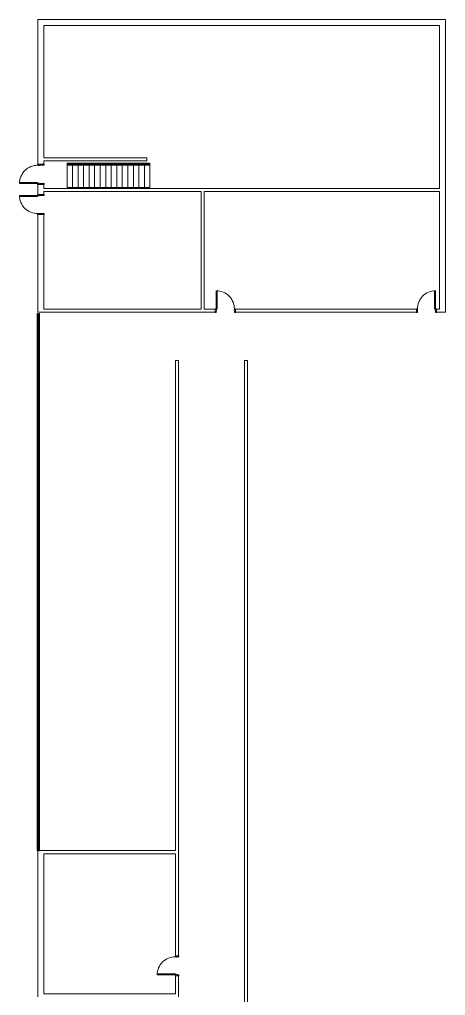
# Model space of a CAD drawing. Header units: inches. Extents: x 436 to 1284, y -1573 to 2891.
# Drawn here: x 436 to 1284, y 950 to 2891 of the extents above; entities that cross this region are included whole.
import ezdxf

# ---------------------------------------------------------------- set-up
doc = ezdxf.new("R2010")
doc.units = ezdxf.units.IN
doc.header["$MEASUREMENT"] = 0
for name, color, linetype, lineweight in [('A-DOOR', 31, 'Continuous', 9), ('A-DOOR-FRAM', 31, 'Continuous', 9), ('A-FLOR-HRAL', 11, 'Continuous', 9), ('A-WALL', 113, 'Continuous', 9), ('S-STRS', 31, 'Continuous', 9)]:
    doc.layers.add(name, color=color, linetype=linetype, lineweight=lineweight)

# ---------------------------------------------------------------- blocks, each defined once
blk = doc.blocks.new('Door-Single_CE_ - HM Door-2_ HM Frame-5141869-LEVEL 1 Map Export')
at = {"layer": 'A-DOOR'}
for p, q in [((16.25, -39.5), (16.25, -3.5)), ((16.25, -3.5), (18, -3.5)), ((16.25, -39.5), (16.25, -3.5)), ((18, -3.5), (16.25, -3.5)), ((18, -3.5), (18, -39.5)), ((18, -3.5), (18, -39.5)), ((18, -39.5), (16.25, -39.5)), ((18, -39.5), (16.25, -39.5))]:
    blk.add_line(p, q, dxfattribs=at)
blk.add_arc((18, -3.5), 36, 179.5, 270, dxfattribs=at)
blk.add_arc((18, -3.5), 36, 179.5, 270, dxfattribs=at)
blk.add_arc((18, -3.5), 36, 179.5, 270, dxfattribs=at)
blk.add_arc((18, -3.5), 36, 179.5, 270, dxfattribs=at)
at = {"layer": 'A-DOOR-FRAM'}
for p, q in [((-20, 3.5), (-18, 3.5)), ((-20, -3.5), (-20, 3.5)), ((-18, 3.5), (-18, 0.25)), ((-18, 0.25), (-17.5, 0.25)), ((-17.5, 0.25), (-17.5, -1.75)), ((17.5, 0.25), (18, 0.25)), ((17.5, -1.75), (17.5, 0.25)), ((18, 3.5), (20, 3.5)), ((18, 0.25), (18, 3.5)), ((20, 3.5), (20, -3.5)), ((-18, -3.5), (-20, -3.5)), ((-18, -1.75), (-18, -3.5)), ((-17.5, -1.75), (-18, -1.75)), ((18, -1.75), (17.5, -1.75)), ((18, -3.5), (18, -1.75)), ((20, -3.5), (18, -3.5))]:
    blk.add_line(p, q, dxfattribs=at)
blk = doc.blocks.new('Door-Single_CE_ - HM Door-2_ HM Frame-5144392-LEVEL 1 Map Export')
at = {"layer": 'A-DOOR'}
for p, q in [((18, 39.5), (16.25, 39.5)), ((16.25, 39.5), (16.25, 3.5)), ((18, 39.5), (16.25, 39.5)), ((16.25, 39.5), (16.25, 3.5)), ((18, 3.5), (18, 39.5)), ((18, 3.5), (18, 39.5)), ((16.25, 3.5), (18, 3.5)), ((18, 3.5), (16.25, 3.5))]:
    blk.add_line(p, q, dxfattribs=at)
blk.add_arc((18, 3.5), 36, 90, 180.5, dxfattribs=at)
blk.add_arc((18, 3.5), 36, 90, 180.5, dxfattribs=at)
blk.add_arc((18, 3.5), 36, 90, 180.5, dxfattribs=at)
blk.add_arc((18, 3.5), 36, 90, 180.5, dxfattribs=at)
at = {"layer": 'A-DOOR-FRAM'}
for p, q in [((-18, 3.5), (-20, 3.5)), ((-20, 3.5), (-20, -3.5)), ((-18, 1.75), (-18, 3.5)), ((-17.5, 1.75), (-18, 1.75)), ((-17.5, -0.25), (-17.5, 1.75)), ((18, 1.75), (17.5, 1.75)), ((17.5, 1.75), (17.5, -0.25)), ((20, 3.5), (18, 3.5)), ((18, 3.5), (18, 1.75)), ((20, -3.5), (20, 3.5)), ((-20, -3.5), (-18, -3.5)), ((-18, -3.5), (-18, -0.25)), ((-18, -0.25), (-17.5, -0.25)), ((17.5, -0.25), (18, -0.25)), ((18, -0.25), (18, -3.5)), ((18, -3.5), (20, -3.5))]:
    blk.add_line(p, q, dxfattribs=at)
blk = doc.blocks.new('Door-Single_CE_ - HM Door-2_ HM Frame-5144829-LEVEL 1 Map Export')
at = {"layer": 'A-DOOR'}
for p, q in [((18, 42.5), (16.25, 42.5)), ((16.25, 42.5), (16.25, 6.5)), ((18, 42.5), (16.25, 42.5)), ((16.25, 42.5), (16.25, 6.5)), ((18, 6.5), (18, 42.5)), ((18, 6.5), (18, 42.5)), ((16.25, 6.5), (18, 6.5)), ((18, 6.5), (16.25, 6.5))]:
    blk.add_line(p, q, dxfattribs=at)
blk.add_arc((18, 6.5), 36, 90, 180.5, dxfattribs=at)
blk.add_arc((18, 6.5), 36, 90, 180.5, dxfattribs=at)
blk.add_arc((18, 6.5), 36, 90, 180.5, dxfattribs=at)
blk.add_arc((18, 6.5), 36, 90, 180.5, dxfattribs=at)
at = {"layer": 'A-DOOR-FRAM'}
for p, q in [((-18, 6.5), (-20, 6.5)), ((-20, 6.5), (-20, -6.5)), ((-18, 4.75), (-18, 6.5)), ((-17.5, 4.75), (-18, 4.75)), ((-18, -6.5), (-18, 2.75)), ((-18, 2.75), (-17.5, 2.75)), ((-17.5, 2.75), (-17.5, 4.75)), ((18, 4.75), (17.5, 4.75)), ((17.5, 4.75), (17.5, 2.75)), ((17.5, 2.75), (18, 2.75)), ((20, 6.5), (18, 6.5)), ((18, 6.5), (18, 4.75)), ((18, 2.75), (18, -6.5)), ((20, -6.5), (20, 6.5)), ((-20, -6.5), (-18, -6.5)), ((18, -6.5), (20, -6.5))]:
    blk.add_line(p, q, dxfattribs=at)
blk = doc.blocks.new('Door-Single_CE_ - HM Door-2_ HM Frame-5144905-LEVEL 1 Map Export')
at = {"layer": 'A-DOOR'}
for p, q in [((16.25, -42.5), (16.25, -6.5)), ((16.25, -6.5), (18, -6.5)), ((16.25, -42.5), (16.25, -6.5)), ((18, -6.5), (16.25, -6.5)), ((18, -6.5), (18, -42.5)), ((18, -6.5), (18, -42.5)), ((18, -42.5), (16.25, -42.5)), ((18, -42.5), (16.25, -42.5))]:
    blk.add_line(p, q, dxfattribs=at)
blk.add_arc((18, -6.5), 36, 179.5, 270, dxfattribs=at)
blk.add_arc((18, -6.5), 36, 179.5, 270, dxfattribs=at)
blk.add_arc((18, -6.5), 36, 179.5, 270, dxfattribs=at)
blk.add_arc((18, -6.5), 36, 179.5, 270, dxfattribs=at)
at = {"layer": 'A-DOOR-FRAM'}
for p, q in [((-20, 6.5), (-18, 6.5)), ((-20, -6.5), (-20, 6.5)), ((-18, 6.5), (-18, -2.75)), ((18, 6.5), (20, 6.5)), ((18, -2.75), (18, 6.5)), ((20, 6.5), (20, -6.5)), ((-18, -6.5), (-20, -6.5)), ((-18, -2.75), (-17.5, -2.75)), ((-18, -4.75), (-18, -6.5)), ((-17.5, -4.75), (-18, -4.75)), ((-17.5, -2.75), (-17.5, -4.75)), ((17.5, -2.75), (18, -2.75)), ((17.5, -4.75), (17.5, -2.75)), ((18, -4.75), (17.5, -4.75)), ((18, -6.5), (18, -4.75)), ((20, -6.5), (18, -6.5))]:
    blk.add_line(p, q, dxfattribs=at)
blk = doc.blocks.new('Railing - Railing-5146087-LEVEL 1 Map Export')
at = {"layer": 'A-FLOR-HRAL'}
for p, q in [((530.6, 2601.4), (530.6, 2603.4)), ((695.6, 2603.4), (530.6, 2603.4)), ((695.6, 2601.4), (530.6, 2601.4)), ((695.6, 2603.4), (695.6, 2601.4))]:
    blk.add_line(p, q, dxfattribs=at)
blk = doc.blocks.new('Railing - Railing-5146091-LEVEL 1 Map Export')
at = {"layer": 'A-FLOR-HRAL'}
for p, q in [((530.6, 2555.4), (530.6, 2557.4)), ((695.6, 2557.4), (530.6, 2557.4)), ((695.6, 2557.4), (695.6, 2555.4))]:
    blk.add_line(p, q, dxfattribs=at)
blk = doc.blocks.new('Railing - 1 1_2_-5159287-LEVEL 1 Map Export')
at = {"layer": 'A-FLOR-HRAL'}
for p, q in [((0.75, 0.75), (-0.75, 0.75)), ((-0.75, 0.75), (-0.75, -0.75)), ((0.75, -0.75), (0.75, 0.75)), ((-0.75, -0.75), (0.75, -0.75))]:
    blk.add_line(p, q, dxfattribs=at)
blk = doc.blocks.new('Railing - 1_2_-5159289-LEVEL 1 Map Export')
at = {"layer": 'A-FLOR-HRAL'}
for p, q in [((0.25, 0.25), (-0.25, 0.25)), ((-0.25, 0.25), (-0.25, -0.25)), ((0.25, -0.25), (0.25, 0.25)), ((-0.25, -0.25), (0.25, -0.25))]:
    blk.add_line(p, q, dxfattribs=at)
blk = doc.blocks.new('Railing - Railing-5158746-LEVEL 1 Map Export')
at = {"layer": 'A-FLOR-HRAL'}
for p, q in [((473.6, 2306.4), (473.8, 2306.4)), ((473.6, 1238.4), (473.6, 2306.4)), ((475.3, 2306.4), (475.6, 2306.4)), ((475.6, 1238.4), (475.6, 2306.4))]:
    blk.add_line(p, q, dxfattribs=at)
at = {"rotation": 180}
for name, p in [('Railing - 1 1_2_-5159287-LEVEL 1 Map Export', (474.6, 2305.6)), ('Railing - 1_2_-5159289-LEVEL 1 Map Export', (474.6, 2302.4)), ('Railing - 1_2_-5159289-LEVEL 1 Map Export', (474.6, 2298.4)), ('Railing - 1_2_-5159289-LEVEL 1 Map Export', (474.6, 2294.4)), ('Railing - 1_2_-5159289-LEVEL 1 Map Export', (474.6, 2290.4)), ('Railing - 1_2_-5159289-LEVEL 1 Map Export', (474.6, 2286.4)), ('Railing - 1_2_-5159289-LEVEL 1 Map Export', (474.6, 2282.4)), ('Railing - 1_2_-5159289-LEVEL 1 Map Export', (474.6, 2278.4)), ('Railing - 1_2_-5159289-LEVEL 1 Map Export', (474.6, 2274.4)), ('Railing - 1_2_-5159289-LEVEL 1 Map Export', (474.6, 2270.4)), ('Railing - 1_2_-5159289-LEVEL 1 Map Export', (474.6, 2266.4)), ('Railing - 1_2_-5159289-LEVEL 1 Map Export', (474.6, 2262.4)), ('Railing - 1_2_-5159289-LEVEL 1 Map Export', (474.6, 2258.4)), ('Railing - 1_2_-5159289-LEVEL 1 Map Export', (474.6, 2254.4)), ('Railing - 1_2_-5159289-LEVEL 1 Map Export', (474.6, 2250.4)), ('Railing - 1_2_-5159289-LEVEL 1 Map Export', (474.6, 2246.4)), ('Railing - 1_2_-5159289-LEVEL 1 Map Export', (474.6, 2242.4)), ('Railing - 1_2_-5159289-LEVEL 1 Map Export', (474.6, 2238.4)), ('Railing - 1_2_-5159289-LEVEL 1 Map Export', (474.6, 2234.4)), ('Railing - 1_2_-5159289-LEVEL 1 Map Export', (474.6, 2230.4)), ('Railing - 1_2_-5159289-LEVEL 1 Map Export', (474.6, 2226.4)), ('Railing - 1_2_-5159289-LEVEL 1 Map Export', (474.6, 2222.4)), ('Railing - 1_2_-5159289-LEVEL 1 Map Export', (474.6, 2218.4)), ('Railing - 1_2_-5159289-LEVEL 1 Map Export', (474.6, 2214.4)), ('Railing - 1_2_-5159289-LEVEL 1 Map Export', (474.6, 2210.4)), ('Railing - 1_2_-5159289-LEVEL 1 Map Export', (474.6, 2206.4)), ('Railing - 1_2_-5159289-LEVEL 1 Map Export', (474.6, 2202.4)), ('Railing - 1_2_-5159289-LEVEL 1 Map Export', (474.6, 2198.4)), ('Railing - 1_2_-5159289-LEVEL 1 Map Export', (474.6, 2194.4)), ('Railing - 1_2_-5159289-LEVEL 1 Map Export', (474.6, 2190.4)), ('Railing - 1_2_-5159289-LEVEL 1 Map Export', (474.6, 2186.4)), ('Railing - 1_2_-5159289-LEVEL 1 Map Export', (474.6, 2182.4)), ('Railing - 1_2_-5159289-LEVEL 1 Map Export', (474.6, 2178.4)), ('Railing - 1_2_-5159289-LEVEL 1 Map Export', (474.6, 2174.4)), ('Railing - 1_2_-5159289-LEVEL 1 Map Export', (474.6, 2170.4)), ('Railing - 1_2_-5159289-LEVEL 1 Map Export', (474.6, 2166.4)), ('Railing - 1_2_-5159289-LEVEL 1 Map Export', (474.6, 2162.4)), ('Railing - 1_2_-5159289-LEVEL 1 Map Export', (474.6, 2158.4)), ('Railing - 1_2_-5159289-LEVEL 1 Map Export', (474.6, 2154.4)), ('Railing - 1_2_-5159289-LEVEL 1 Map Export', (474.6, 2150.4)), ('Railing - 1_2_-5159289-LEVEL 1 Map Export', (474.6, 2146.4)), ('Railing - 1_2_-5159289-LEVEL 1 Map Export', (474.6, 2142.4)), ('Railing - 1_2_-5159289-LEVEL 1 Map Export', (474.6, 2138.4)), ('Railing - 1_2_-5159289-LEVEL 1 Map Export', (474.6, 2134.4)), ('Railing - 1_2_-5159289-LEVEL 1 Map Export', (474.6, 2130.4)), ('Railing - 1_2_-5159289-LEVEL 1 Map Export', (474.6, 2126.4)), ('Railing - 1_2_-5159289-LEVEL 1 Map Export', (474.6, 2122.4)), ('Railing - 1_2_-5159289-LEVEL 1 Map Export', (474.6, 2118.4)), ('Railing - 1_2_-5159289-LEVEL 1 Map Export', (474.6, 2114.4)), ('Railing - 1_2_-5159289-LEVEL 1 Map Export', (474.6, 2110.4)), ('Railing - 1_2_-5159289-LEVEL 1 Map Export', (474.6, 2106.4)), ('Railing - 1_2_-5159289-LEVEL 1 Map Export', (474.6, 2102.4)), ('Railing - 1_2_-5159289-LEVEL 1 Map Export', (474.6, 2098.4)), ('Railing - 1_2_-5159289-LEVEL 1 Map Export', (474.6, 2094.4)), ('Railing - 1_2_-5159289-LEVEL 1 Map Export', (474.6, 2090.4)), ('Railing - 1_2_-5159289-LEVEL 1 Map Export', (474.6, 2086.4)), ('Railing - 1_2_-5159289-LEVEL 1 Map Export', (474.6, 2082.4)), ('Railing - 1_2_-5159289-LEVEL 1 Map Export', (474.6, 2078.4)), ('Railing - 1_2_-5159289-LEVEL 1 Map Export', (474.6, 2074.4)), ('Railing - 1_2_-5159289-LEVEL 1 Map Export', (474.6, 2070.4)), ('Railing - 1_2_-5159289-LEVEL 1 Map Export', (474.6, 2066.4)), ('Railing - 1_2_-5159289-LEVEL 1 Map Export', (474.6, 2062.4)), ('Railing - 1_2_-5159289-LEVEL 1 Map Export', (474.6, 2058.4)), ('Railing - 1_2_-5159289-LEVEL 1 Map Export', (474.6, 2054.4)), ('Railing - 1_2_-5159289-LEVEL 1 Map Export', (474.6, 2050.4)), ('Railing - 1_2_-5159289-LEVEL 1 Map Export', (474.6, 2046.4)), ('Railing - 1_2_-5159289-LEVEL 1 Map Export', (474.6, 2042.4)), ('Railing - 1_2_-5159289-LEVEL 1 Map Export', (474.6, 2038.4)), ('Railing - 1_2_-5159289-LEVEL 1 Map Export', (474.6, 2034.4)), ('Railing - 1_2_-5159289-LEVEL 1 Map Export', (474.6, 2030.4)), ('Railing - 1_2_-5159289-LEVEL 1 Map Export', (474.6, 2026.4)), ('Railing - 1_2_-5159289-LEVEL 1 Map Export', (474.6, 2022.4)), ('Railing - 1_2_-5159289-LEVEL 1 Map Export', (474.6, 2018.4)), ('Railing - 1_2_-5159289-LEVEL 1 Map Export', (474.6, 2014.4)), ('Railing - 1_2_-5159289-LEVEL 1 Map Export', (474.6, 2010.4)), ('Railing - 1_2_-5159289-LEVEL 1 Map Export', (474.6, 2006.4)), ('Railing - 1_2_-5159289-LEVEL 1 Map Export', (474.6, 2002.4)), ('Railing - 1_2_-5159289-LEVEL 1 Map Export', (474.6, 1998.4)), ('Railing - 1_2_-5159289-LEVEL 1 Map Export', (474.6, 1994.4)), ('Railing - 1_2_-5159289-LEVEL 1 Map Export', (474.6, 1990.4)), ('Railing - 1_2_-5159289-LEVEL 1 Map Export', (474.6, 1986.4)), ('Railing - 1_2_-5159289-LEVEL 1 Map Export', (474.6, 1982.4)), ('Railing - 1_2_-5159289-LEVEL 1 Map Export', (474.6, 1978.4)), ('Railing - 1_2_-5159289-LEVEL 1 Map Export', (474.6, 1974.4)), ('Railing - 1_2_-5159289-LEVEL 1 Map Export', (474.6, 1970.4)), ('Railing - 1_2_-5159289-LEVEL 1 Map Export', (474.6, 1966.4)), ('Railing - 1_2_-5159289-LEVEL 1 Map Export', (474.6, 1962.4)), ('Railing - 1_2_-5159289-LEVEL 1 Map Export', (474.6, 1958.4)), ('Railing - 1_2_-5159289-LEVEL 1 Map Export', (474.6, 1954.4)), ('Railing - 1_2_-5159289-LEVEL 1 Map Export', (474.6, 1950.4)), ('Railing - 1_2_-5159289-LEVEL 1 Map Export', (474.6, 1946.4)), ('Railing - 1_2_-5159289-LEVEL 1 Map Export', (474.6, 1942.4)), ('Railing - 1_2_-5159289-LEVEL 1 Map Export', (474.6, 1938.4)), ('Railing - 1_2_-5159289-LEVEL 1 Map Export', (474.6, 1934.4)), ('Railing - 1_2_-5159289-LEVEL 1 Map Export', (474.6, 1930.4)), ('Railing - 1_2_-5159289-LEVEL 1 Map Export', (474.6, 1926.4)), ('Railing - 1_2_-5159289-LEVEL 1 Map Export', (474.6, 1922.4)), ('Railing - 1_2_-5159289-LEVEL 1 Map Export', (474.6, 1918.4)), ('Railing - 1_2_-5159289-LEVEL 1 Map Export', (474.6, 1914.4)), ('Railing - 1_2_-5159289-LEVEL 1 Map Export', (474.6, 1910.4)), ('Railing - 1_2_-5159289-LEVEL 1 Map Export', (474.6, 1906.4)), ('Railing - 1_2_-5159289-LEVEL 1 Map Export', (474.6, 1902.4)), ('Railing - 1_2_-5159289-LEVEL 1 Map Export', (474.6, 1898.4)), ('Railing - 1_2_-5159289-LEVEL 1 Map Export', (474.6, 1894.4)), ('Railing - 1_2_-5159289-LEVEL 1 Map Export', (474.6, 1890.4)), ('Railing - 1_2_-5159289-LEVEL 1 Map Export', (474.6, 1886.4)), ('Railing - 1_2_-5159289-LEVEL 1 Map Export', (474.6, 1882.4)), ('Railing - 1_2_-5159289-LEVEL 1 Map Export', (474.6, 1878.4)), ('Railing - 1_2_-5159289-LEVEL 1 Map Export', (474.6, 1874.4)), ('Railing - 1_2_-5159289-LEVEL 1 Map Export', (474.6, 1870.4)), ('Railing - 1_2_-5159289-LEVEL 1 Map Export', (474.6, 1866.4)), ('Railing - 1_2_-5159289-LEVEL 1 Map Export', (474.6, 1862.4)), ('Railing - 1_2_-5159289-LEVEL 1 Map Export', (474.6, 1858.4)), ('Railing - 1_2_-5159289-LEVEL 1 Map Export', (474.6, 1854.4)), ('Railing - 1_2_-5159289-LEVEL 1 Map Export', (474.6, 1850.4)), ('Railing - 1_2_-5159289-LEVEL 1 Map Export', (474.6, 1846.4)), ('Railing - 1_2_-5159289-LEVEL 1 Map Export', (474.6, 1842.4)), ('Railing - 1_2_-5159289-LEVEL 1 Map Export', (474.6, 1838.4)), ('Railing - 1_2_-5159289-LEVEL 1 Map Export', (474.6, 1834.4)), ('Railing - 1_2_-5159289-LEVEL 1 Map Export', (474.6, 1830.4)), ('Railing - 1_2_-5159289-LEVEL 1 Map Export', (474.6, 1826.4)), ('Railing - 1_2_-5159289-LEVEL 1 Map Export', (474.6, 1822.4)), ('Railing - 1_2_-5159289-LEVEL 1 Map Export', (474.6, 1818.4)), ('Railing - 1_2_-5159289-LEVEL 1 Map Export', (474.6, 1814.4)), ('Railing - 1_2_-5159289-LEVEL 1 Map Export', (474.6, 1810.4)), ('Railing - 1_2_-5159289-LEVEL 1 Map Export', (474.6, 1806.4)), ('Railing - 1_2_-5159289-LEVEL 1 Map Export', (474.6, 1802.4)), ('Railing - 1_2_-5159289-LEVEL 1 Map Export', (474.6, 1798.4)), ('Railing - 1_2_-5159289-LEVEL 1 Map Export', (474.6, 1794.4)), ('Railing - 1_2_-5159289-LEVEL 1 Map Export', (474.6, 1790.4)), ('Railing - 1_2_-5159289-LEVEL 1 Map Export', (474.6, 1786.4)), ('Railing - 1_2_-5159289-LEVEL 1 Map Export', (474.6, 1782.4)), ('Railing - 1_2_-5159289-LEVEL 1 Map Export', (474.6, 1778.4)), ('Railing - 1_2_-5159289-LEVEL 1 Map Export', (474.6, 1774.4)), ('Railing - 1_2_-5159289-LEVEL 1 Map Export', (474.6, 1770.4)), ('Railing - 1_2_-5159289-LEVEL 1 Map Export', (474.6, 1766.4)), ('Railing - 1_2_-5159289-LEVEL 1 Map Export', (474.6, 1762.4)), ('Railing - 1_2_-5159289-LEVEL 1 Map Export', (474.6, 1758.4)), ('Railing - 1_2_-5159289-LEVEL 1 Map Export', (474.6, 1754.4)), ('Railing - 1_2_-5159289-LEVEL 1 Map Export', (474.6, 1750.4)), ('Railing - 1_2_-5159289-LEVEL 1 Map Export', (474.6, 1746.4)), ('Railing - 1_2_-5159289-LEVEL 1 Map Export', (474.6, 1742.4)), ('Railing - 1_2_-5159289-LEVEL 1 Map Export', (474.6, 1738.4)), ('Railing - 1_2_-5159289-LEVEL 1 Map Export', (474.6, 1734.4)), ('Railing - 1_2_-5159289-LEVEL 1 Map Export', (474.6, 1730.4)), ('Railing - 1_2_-5159289-LEVEL 1 Map Export', (474.6, 1726.4)), ('Railing - 1_2_-5159289-LEVEL 1 Map Export', (474.6, 1722.4)), ('Railing - 1_2_-5159289-LEVEL 1 Map Export', (474.6, 1718.4)), ('Railing - 1_2_-5159289-LEVEL 1 Map Export', (474.6, 1714.4)), ('Railing - 1_2_-5159289-LEVEL 1 Map Export', (474.6, 1710.4)), ('Railing - 1_2_-5159289-LEVEL 1 Map Export', (474.6, 1706.4)), ('Railing - 1_2_-5159289-LEVEL 1 Map Export', (474.6, 1702.4)), ('Railing - 1_2_-5159289-LEVEL 1 Map Export', (474.6, 1698.4)), ('Railing - 1_2_-5159289-LEVEL 1 Map Export', (474.6, 1694.4)), ('Railing - 1_2_-5159289-LEVEL 1 Map Export', (474.6, 1690.4)), ('Railing - 1_2_-5159289-LEVEL 1 Map Export', (474.6, 1686.4)), ('Railing - 1_2_-5159289-LEVEL 1 Map Export', (474.6, 1682.4)), ('Railing - 1_2_-5159289-LEVEL 1 Map Export', (474.6, 1678.4)), ('Railing - 1_2_-5159289-LEVEL 1 Map Export', (474.6, 1674.4)), ('Railing - 1_2_-5159289-LEVEL 1 Map Export', (474.6, 1670.4)), ('Railing - 1_2_-5159289-LEVEL 1 Map Export', (474.6, 1666.4)), ('Railing - 1_2_-5159289-LEVEL 1 Map Export', (474.6, 1662.4)), ('Railing - 1_2_-5159289-LEVEL 1 Map Export', (474.6, 1658.4)), ('Railing - 1_2_-5159289-LEVEL 1 Map Export', (474.6, 1654.4)), ('Railing - 1_2_-5159289-LEVEL 1 Map Export', (474.6, 1650.4)), ('Railing - 1_2_-5159289-LEVEL 1 Map Export', (474.6, 1646.4)), ('Railing - 1_2_-5159289-LEVEL 1 Map Export', (474.6, 1642.4)), ('Railing - 1_2_-5159289-LEVEL 1 Map Export', (474.6, 1638.4)), ('Railing - 1_2_-5159289-LEVEL 1 Map Export', (474.6, 1634.4)), ('Railing - 1_2_-5159289-LEVEL 1 Map Export', (474.6, 1630.4)), ('Railing - 1_2_-5159289-LEVEL 1 Map Export', (474.6, 1626.4)), ('Railing - 1_2_-5159289-LEVEL 1 Map Export', (474.6, 1622.4)), ('Railing - 1_2_-5159289-LEVEL 1 Map Export', (474.6, 1618.4)), ('Railing - 1_2_-5159289-LEVEL 1 Map Export', (474.6, 1614.4)), ('Railing - 1_2_-5159289-LEVEL 1 Map Export', (474.6, 1610.4)), ('Railing - 1_2_-5159289-LEVEL 1 Map Export', (474.6, 1606.4)), ('Railing - 1_2_-5159289-LEVEL 1 Map Export', (474.6, 1602.4)), ('Railing - 1_2_-5159289-LEVEL 1 Map Export', (474.6, 1598.4)), ('Railing - 1_2_-5159289-LEVEL 1 Map Export', (474.6, 1594.4)), ('Railing - 1_2_-5159289-LEVEL 1 Map Export', (474.6, 1590.4)), ('Railing - 1_2_-5159289-LEVEL 1 Map Export', (474.6, 1586.4)), ('Railing - 1_2_-5159289-LEVEL 1 Map Export', (474.6, 1582.4)), ('Railing - 1_2_-5159289-LEVEL 1 Map Export', (474.6, 1578.4)), ('Railing - 1_2_-5159289-LEVEL 1 Map Export', (474.6, 1574.4)), ('Railing - 1_2_-5159289-LEVEL 1 Map Export', (474.6, 1570.4)), ('Railing - 1_2_-5159289-LEVEL 1 Map Export', (474.6, 1566.4)), ('Railing - 1_2_-5159289-LEVEL 1 Map Export', (474.6, 1562.4)), ('Railing - 1_2_-5159289-LEVEL 1 Map Export', (474.6, 1558.4)), ('Railing - 1_2_-5159289-LEVEL 1 Map Export', (474.6, 1554.4)), ('Railing - 1_2_-5159289-LEVEL 1 Map Export', (474.6, 1550.4)), ('Railing - 1_2_-5159289-LEVEL 1 Map Export', (474.6, 1546.4)), ('Railing - 1_2_-5159289-LEVEL 1 Map Export', (474.6, 1542.4)), ('Railing - 1_2_-5159289-LEVEL 1 Map Export', (474.6, 1538.4)), ('Railing - 1_2_-5159289-LEVEL 1 Map Export', (474.6, 1534.4)), ('Railing - 1_2_-5159289-LEVEL 1 Map Export', (474.6, 1530.4)), ('Railing - 1_2_-5159289-LEVEL 1 Map Export', (474.6, 1526.4)), ('Railing - 1_2_-5159289-LEVEL 1 Map Export', (474.6, 1522.4)), ('Railing - 1_2_-5159289-LEVEL 1 Map Export', (474.6, 1518.4)), ('Railing - 1_2_-5159289-LEVEL 1 Map Export', (474.6, 1514.4)), ('Railing - 1_2_-5159289-LEVEL 1 Map Export', (474.6, 1510.4)), ('Railing - 1_2_-5159289-LEVEL 1 Map Export', (474.6, 1506.4)), ('Railing - 1_2_-5159289-LEVEL 1 Map Export', (474.6, 1502.4)), ('Railing - 1_2_-5159289-LEVEL 1 Map Export', (474.6, 1498.4)), ('Railing - 1_2_-5159289-LEVEL 1 Map Export', (474.6, 1494.4)), ('Railing - 1_2_-5159289-LEVEL 1 Map Export', (474.6, 1490.4)), ('Railing - 1_2_-5159289-LEVEL 1 Map Export', (474.6, 1486.4)), ('Railing - 1_2_-5159289-LEVEL 1 Map Export', (474.6, 1482.4)), ('Railing - 1_2_-5159289-LEVEL 1 Map Export', (474.6, 1478.4)), ('Railing - 1_2_-5159289-LEVEL 1 Map Export', (474.6, 1474.4)), ('Railing - 1_2_-5159289-LEVEL 1 Map Export', (474.6, 1470.4)), ('Railing - 1_2_-5159289-LEVEL 1 Map Export', (474.6, 1466.4)), ('Railing - 1_2_-5159289-LEVEL 1 Map Export', (474.6, 1462.4)), ('Railing - 1_2_-5159289-LEVEL 1 Map Export', (474.6, 1458.4)), ('Railing - 1_2_-5159289-LEVEL 1 Map Export', (474.6, 1454.4)), ('Railing - 1_2_-5159289-LEVEL 1 Map Export', (474.6, 1450.4)), ('Railing - 1_2_-5159289-LEVEL 1 Map Export', (474.6, 1446.4)), ('Railing - 1_2_-5159289-LEVEL 1 Map Export', (474.6, 1442.4)), ('Railing - 1_2_-5159289-LEVEL 1 Map Export', (474.6, 1438.4)), ('Railing - 1_2_-5159289-LEVEL 1 Map Export', (474.6, 1434.4)), ('Railing - 1_2_-5159289-LEVEL 1 Map Export', (474.6, 1430.4)), ('Railing - 1_2_-5159289-LEVEL 1 Map Export', (474.6, 1426.4)), ('Railing - 1_2_-5159289-LEVEL 1 Map Export', (474.6, 1422.4)), ('Railing - 1_2_-5159289-LEVEL 1 Map Export', (474.6, 1418.4)), ('Railing - 1_2_-5159289-LEVEL 1 Map Export', (474.6, 1414.4)), ('Railing - 1_2_-5159289-LEVEL 1 Map Export', (474.6, 1410.4)), ('Railing - 1_2_-5159289-LEVEL 1 Map Export', (474.6, 1406.4)), ('Railing - 1_2_-5159289-LEVEL 1 Map Export', (474.6, 1402.4)), ('Railing - 1_2_-5159289-LEVEL 1 Map Export', (474.6, 1398.4)), ('Railing - 1_2_-5159289-LEVEL 1 Map Export', (474.6, 1394.4)), ('Railing - 1_2_-5159289-LEVEL 1 Map Export', (474.6, 1390.4)), ('Railing - 1_2_-5159289-LEVEL 1 Map Export', (474.6, 1386.4)), ('Railing - 1_2_-5159289-LEVEL 1 Map Export', (474.6, 1382.4)), ('Railing - 1_2_-5159289-LEVEL 1 Map Export', (474.6, 1378.4)), ('Railing - 1_2_-5159289-LEVEL 1 Map Export', (474.6, 1374.4)), ('Railing - 1_2_-5159289-LEVEL 1 Map Export', (474.6, 1370.4)), ('Railing - 1_2_-5159289-LEVEL 1 Map Export', (474.6, 1366.4)), ('Railing - 1_2_-5159289-LEVEL 1 Map Export', (474.6, 1362.4)), ('Railing - 1_2_-5159289-LEVEL 1 Map Export', (474.6, 1358.4)), ('Railing - 1_2_-5159289-LEVEL 1 Map Export', (474.6, 1354.4)), ('Railing - 1_2_-5159289-LEVEL 1 Map Export', (474.6, 1350.4)), ('Railing - 1_2_-5159289-LEVEL 1 Map Export', (474.6, 1346.4)), ('Railing - 1_2_-5159289-LEVEL 1 Map Export', (474.6, 1342.4)), ('Railing - 1_2_-5159289-LEVEL 1 Map Export', (474.6, 1338.4)), ('Railing - 1_2_-5159289-LEVEL 1 Map Export', (474.6, 1334.4)), ('Railing - 1_2_-5159289-LEVEL 1 Map Export', (474.6, 1330.4)), ('Railing - 1_2_-5159289-LEVEL 1 Map Export', (474.6, 1326.4)), ('Railing - 1_2_-5159289-LEVEL 1 Map Export', (474.6, 1322.4)), ('Railing - 1_2_-5159289-LEVEL 1 Map Export', (474.6, 1318.4)), ('Railing - 1_2_-5159289-LEVEL 1 Map Export', (474.6, 1314.4)), ('Railing - 1_2_-5159289-LEVEL 1 Map Export', (474.6, 1310.4)), ('Railing - 1_2_-5159289-LEVEL 1 Map Export', (474.6, 1306.4)), ('Railing - 1_2_-5159289-LEVEL 1 Map Export', (474.6, 1302.4)), ('Railing - 1_2_-5159289-LEVEL 1 Map Export', (474.6, 1298.4)), ('Railing - 1_2_-5159289-LEVEL 1 Map Export', (474.6, 1294.4)), ('Railing - 1_2_-5159289-LEVEL 1 Map Export', (474.6, 1290.4)), ('Railing - 1_2_-5159289-LEVEL 1 Map Export', (474.6, 1286.4)), ('Railing - 1_2_-5159289-LEVEL 1 Map Export', (474.6, 1282.4)), ('Railing - 1_2_-5159289-LEVEL 1 Map Export', (474.6, 1278.4)), ('Railing - 1_2_-5159289-LEVEL 1 Map Export', (474.6, 1274.4)), ('Railing - 1_2_-5159289-LEVEL 1 Map Export', (474.6, 1270.4)), ('Railing - 1_2_-5159289-LEVEL 1 Map Export', (474.6, 1266.4)), ('Railing - 1_2_-5159289-LEVEL 1 Map Export', (474.6, 1262.4)), ('Railing - 1_2_-5159289-LEVEL 1 Map Export', (474.6, 1258.4)), ('Railing - 1_2_-5159289-LEVEL 1 Map Export', (474.6, 1254.4)), ('Railing - 1_2_-5159289-LEVEL 1 Map Export', (474.6, 1250.4)), ('Railing - 1_2_-5159289-LEVEL 1 Map Export', (474.6, 1246.4)), ('Railing - 1_2_-5159289-LEVEL 1 Map Export', (474.6, 1242.4)), ('Railing - 1 1_2_-5159287-LEVEL 1 Map Export', (474.6, 1239.1))]:
    blk.add_blockref(name, p, dxfattribs=at)
blk = doc.blocks.new('Handrail Type - Handrail_Internal_-5159231-LEVEL 1 Map Export')
at = {"layer": 'A-FLOR-HRAL'}
for p, q in [((471.1, 2306.4), (471.1, 1238.4)), ((471.8, 2306.4), (471.6, 2306.4)), ((472.6, 1238.4), (472.6, 2306.4)), ((471.6, 1238.4), (471.8, 1238.4))]:
    blk.add_line(p, q, dxfattribs=at)
blk = doc.blocks.new('Handrail Type - Handrail_Internal_-V4-LEVEL 1 Map Export')
at = {"layer": 'A-FLOR-HRAL'}
for p, q in [((471.1, 2306.4), (472.6, 2306.4)), ((471.1, 1238.4), (471.1, 2306.4)), ((472.6, 1238.4), (472.6, 2306.4)), ((471.1, 1238.4), (472.6, 1238.4))]:
    blk.add_line(p, q, dxfattribs=at)

msp = doc.modelspace()

# ---------------------------------------------------------------- linework, layer by layer
at = {"layer": 'A-WALL', "lineweight": 15}
for p, q in [((1283.6, 2891.4), (472.6, 2891.4)), ((472.6, 2891.4), (472.6, 2603.4)), ((484.6, 2879.4), (1271.6, 2879.4)), ((484.6, 2616.4), (484.6, 2879.4)), ((1271.6, 2879.4), (1271.6, 2555.4)), ((1283.6, 2309.4), (1283.6, 2891.4)), ((472.6, 2603.4), (484.6, 2603.4)), ((689.6, 2616.4), (484.6, 2616.4)), ((484.6, 2610.4), (689.6, 2610.4)), ((484.6, 2603.4), (484.6, 2610.4)), ((689.6, 2610.4), (689.6, 2616.4)), ((472.6, 2563.4), (472.6, 2543.4)), ((484.6, 2563.4), (472.6, 2563.4)), ((484.6, 2555.4), (484.6, 2563.4)), ((472.6, 2543.4), (484.6, 2543.4)), ((1271.6, 2555.4), (484.6, 2555.4)), ((484.6, 2549.4), (797.6, 2549.4)), ((484.6, 2543.4), (484.6, 2549.4)), ((797.6, 2549.4), (797.6, 2315.4)), ((803.6, 2549.4), (1271.6, 2549.4)), ((803.6, 2315.4), (803.6, 2549.4)), ((1271.6, 2549.4), (1271.6, 2315.4)), ((484.6, 2503.4), (472.6, 2503.4)), ((472.6, 2503.4), (472.6, 2309.4)), ((484.6, 2315.4), (484.6, 2503.4)), ((797.6, 2315.4), (484.6, 2315.4)), ((825.6, 2315.4), (803.6, 2315.4)), ((825.6, 2309.4), (825.6, 2315.4)), ((1225.6, 2315.4), (865.6, 2315.4)), ((865.6, 2315.4), (865.6, 2309.4)), ((1225.6, 2309.4), (1225.6, 2315.4)), ((1271.6, 2315.4), (1265.6, 2315.4)), ((1265.6, 2315.4), (1265.6, 2309.4)), ((472.6, 2309.4), (825.6, 2309.4)), ((865.6, 2309.4), (1225.6, 2309.4)), ((1265.6, 2309.4), (1283.6, 2309.4)), ((746.6, 2213.4), (746.6, 1238.4)), ((752.6, 2213.4), (746.6, 2213.4)), ((752.6, 1029.4), (752.6, 2213.4)), ((889.6, 2213.4), (883.6, 2213.4)), ((883.6, 2213.4), (883.6, -894.6)), ((889.6, -894.6), (889.6, 2213.4)), ((746.6, 1238.4), (472.6, 1238.4)), ((472.6, 1238.4), (472.6, 947.4)), ((484.6, 1232.4), (746.6, 1232.4)), ((484.6, 953.4), (484.6, 1232.4)), ((746.6, 1232.4), (746.6, 1029.4)), ((746.6, 1029.4), (752.6, 1029.4)), ((752.6, 989.4), (746.6, 989.4)), ((746.6, 989.4), (746.6, 953.4)), ((752.6, 947.4), (752.6, 989.4)), ((746.6, 953.4), (484.6, 953.4))]:
    msp.add_line(p, q, dxfattribs=at)
at = {"layer": 'S-STRS'}
for p, q in [((530.6, 2605.4), (530.6, 2603.4)), ((695.6, 2605.4), (530.6, 2605.4)), ((530.6, 2557.4), (530.6, 2601.4)), ((541.6, 2557.4), (541.6, 2601.4)), ((552.6, 2557.4), (552.6, 2601.4)), ((563.6, 2557.4), (563.6, 2601.4)), ((574.6, 2557.4), (574.6, 2601.4)), ((585.6, 2557.4), (585.6, 2601.4)), ((596.6, 2557.4), (596.6, 2601.4)), ((607.6, 2557.4), (607.6, 2601.4)), ((618.6, 2557.4), (618.6, 2601.4)), ((629.6, 2557.4), (629.6, 2601.4)), ((640.6, 2557.4), (640.6, 2601.4)), ((651.6, 2557.4), (651.6, 2601.4)), ((662.6, 2557.4), (662.6, 2601.4)), ((673.6, 2557.4), (673.6, 2601.4)), ((684.6, 2557.4), (684.6, 2601.4)), ((695.6, 2603.4), (695.6, 2605.4)), ((695.6, 2557.4), (695.6, 2601.4))]:
    msp.add_line(p, q, dxfattribs=at)

# ---------------------------------------------------------------- block references
at = {"layer": 'A-DOOR'}
for name, p, rotation in [('Door-Single_CE_ - HM Door-2_ HM Frame-5144905-LEVEL 1 Map Export', (478.6, 2583.4), 269.9999999999999), ('Door-Single_CE_ - HM Door-2_ HM Frame-5144829-LEVEL 1 Map Export', (478.6, 2523.4), 89.99999999999991), ('Door-Single_CE_ - HM Door-2_ HM Frame-5141869-LEVEL 1 Map Export', (845.6, 2312.4), 180), ('Door-Single_CE_ - HM Door-2_ HM Frame-5141869-LEVEL 1 Map Export', (749.6, 1009.4), 269.9999999999997)]:
    msp.add_blockref(name, p, dxfattribs=dict(at, rotation=rotation))
msp.add_blockref('Door-Single_CE_ - HM Door-2_ HM Frame-5144392-LEVEL 1 Map Export', (1245.6, 2312.4), dxfattribs=at)
at = {"layer": 'A-FLOR-HRAL'}
for name in ['Railing - Railing-5146087-LEVEL 1 Map Export', 'Railing - Railing-5146091-LEVEL 1 Map Export', 'Handrail Type - Handrail_Internal_-5159231-LEVEL 1 Map Export', 'Handrail Type - Handrail_Internal_-V4-LEVEL 1 Map Export', 'Railing - Railing-5158746-LEVEL 1 Map Export']:
    msp.add_blockref(name, (0, 0), dxfattribs=at)

doc.saveas('drawing.dxf')
